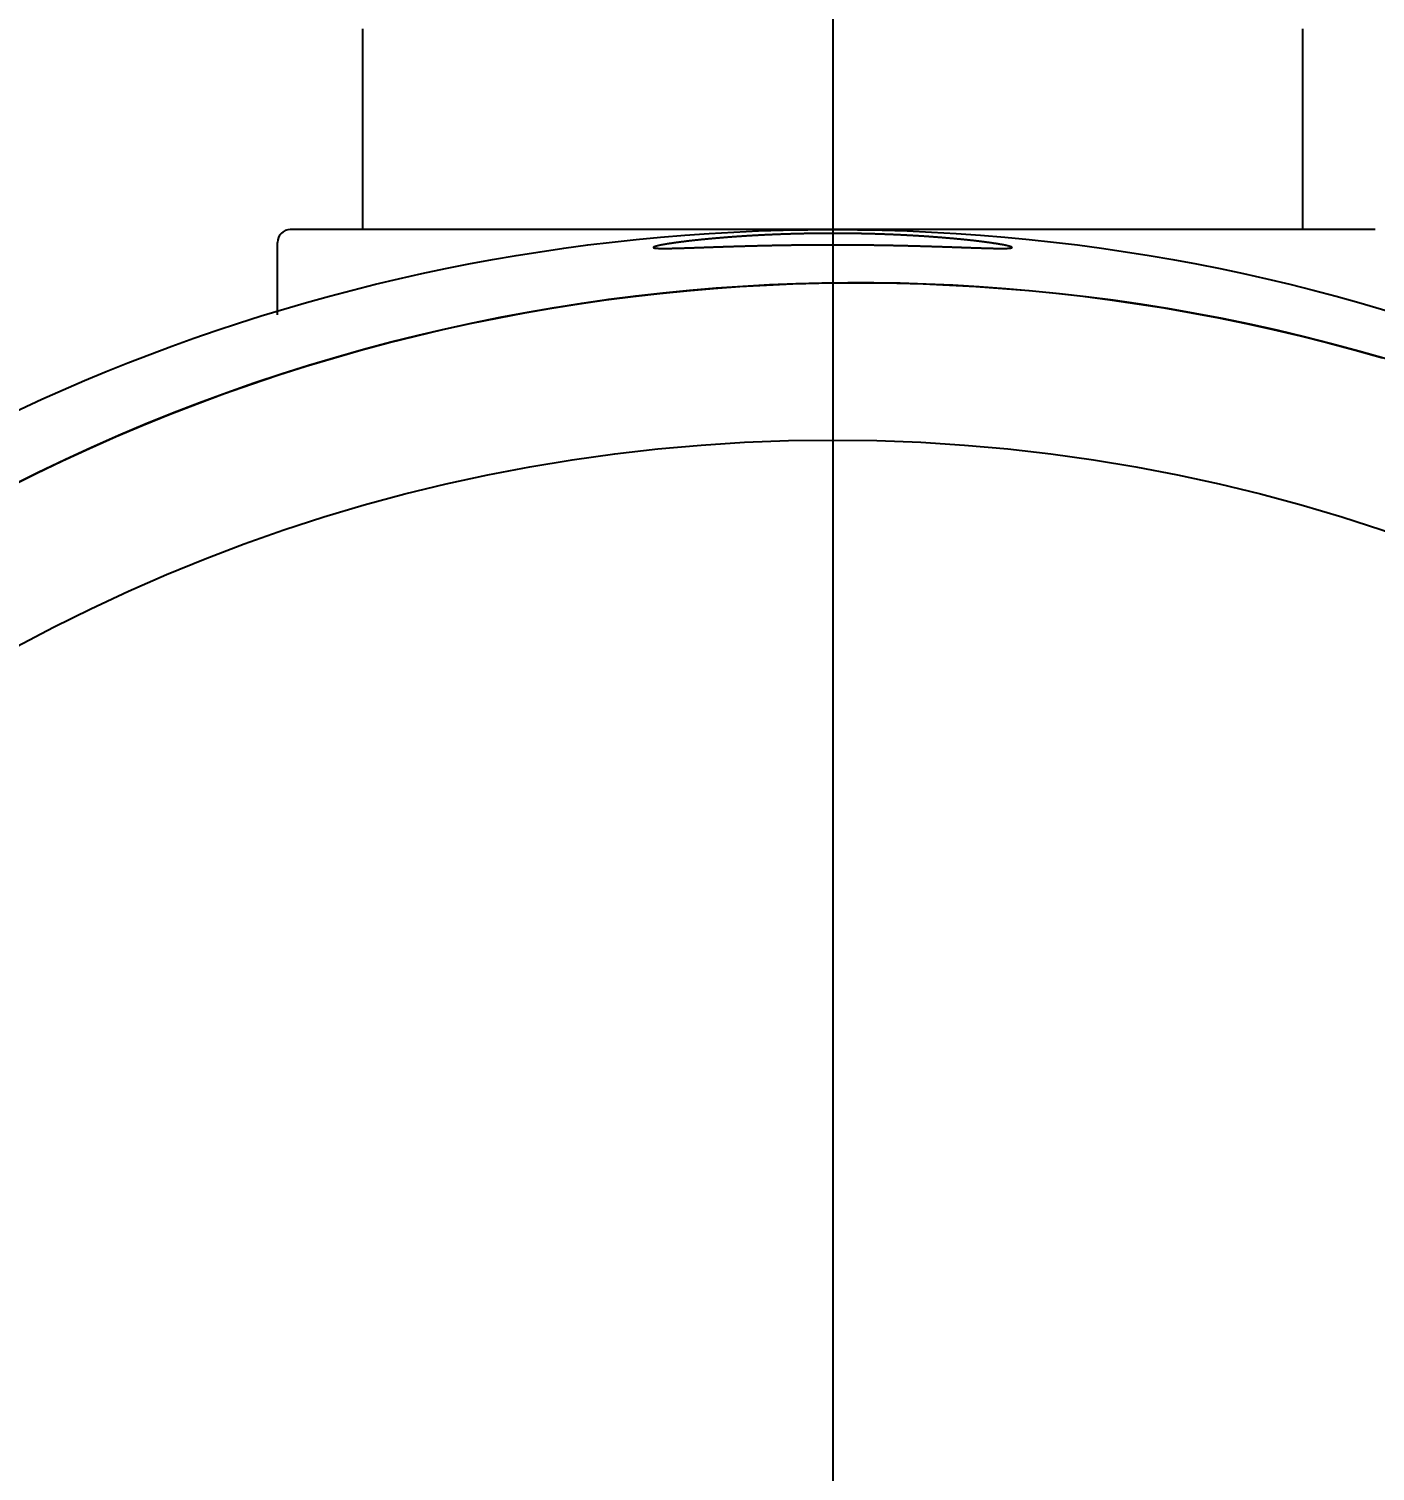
# Model space of a CAD drawing. Header units: millimetres. Extents: x 0 to 3800, y -67 to 2530.
# Drawn here: x 2315.2 to 2347.56, y 1601.36 to 1636.03 of the extents above; entities that cross this region are included whole.
import ezdxf
from ezdxf.lldxf.tags import DXFTag

# ---------------------------------------------------------------- set-up
doc = ezdxf.new("R2010")
doc.units = ezdxf.units.MM
for name, color, linetype in [('내부선 및 부속', 4, 'Continuous'), ('중심선', 1, 'DASHED'), ('치수선', 7, 'Continuous')]:
    doc.layers.add(name, color=color, linetype=linetype)
doc.styles.add('____', font='')
doc.styles.get('____').set_extended_font_data('굴림')
tags = doc.linetypes.add('DASHDOT', pattern=[70, 31, -13, 13, -13]).pattern_tags.tags
tags[10:11] = [DXFTag(74, 4), DXFTag(75, 0), DXFTag(340, '0'), DXFTag(46, 0.0), DXFTag(50, 0.0), DXFTag(44, 0.0), DXFTag(45, 0.0)]
tags[8:9] = [DXFTag(74, 4), DXFTag(75, 0), DXFTag(340, '0'), DXFTag(46, 0.0), DXFTag(50, 0.0), DXFTag(44, 0.0), DXFTag(45, 0.0)]
tags[6:7] = [DXFTag(74, 4), DXFTag(75, 0), DXFTag(340, '0'), DXFTag(46, 0.0), DXFTag(50, 0.0), DXFTag(44, 0.0), DXFTag(45, 0.0)]
tags[4:5] = [DXFTag(74, 4), DXFTag(75, 0), DXFTag(340, '0'), DXFTag(46, 0.0), DXFTag(50, 0.0), DXFTag(44, 0.0), DXFTag(45, 0.0)]
tags = doc.linetypes.add('DASHED', pattern=[25.72, 12.86, -12.86]).pattern_tags.tags
tags[6:7] = [DXFTag(74, 4), DXFTag(75, 0), DXFTag(340, '0'), DXFTag(46, 0.0), DXFTag(50, 0.0), DXFTag(44, 0.0), DXFTag(45, 0.0)]
tags[4:5] = [DXFTag(74, 4), DXFTag(75, 0), DXFTag(340, '0'), DXFTag(46, 0.0), DXFTag(50, 0.0), DXFTag(44, 0.0), DXFTag(45, 0.0)]
doc.dimstyles.new('MSADIM', dxfattribs={"dimtxt": 33, "dimasz": 17, "dimexe": 10, "dimexo": 7.5, "dimgap": 10, "dimtad": 0, "dimtih": 1, "dimtoh": 1, "dimdec": 0, "dimzin": 1, "dimdsep": 46, "dimtxsty": '____', "dimcen": 11.25, "dimadec": 0, "dimazin": 0, "dimtfac": 1, "dimtdec": 0, "dimtix": 1, "dimtmove": 0, "dimatfit": 3, "dimfxl": 1, "dimtolj": 1, "dimtzin": 1, "dimarcsym": 0})

# ---------------------------------------------------------------- blocks, each defined once
blk = doc.blocks.new('*D28')
at = {"layer": '치수선', "color": 0, "linetype": 'Continuous', "lineweight": -2, "transparency": 16777216}
for p, q in [((2279.524, 1624.006), (2279.524, 1847.442)), ((2924.524, 1592.512), (2924.524, 1847.442)), ((2296.524, 1837.442), (2564.727, 1837.442)), ((2907.524, 1837.442), (2639.32, 1837.442))]:
    blk.add_line(p, q, dxfattribs=at)
at = {"layer": '치수선', "color": 0, "linetype": 'Continuous', "transparency": 16777216}
for points in [[(2296.524, 1840.275), (2296.524, 1834.609), (2279.524, 1837.442)], [(2907.524, 1840.275), (2907.524, 1834.609), (2924.524, 1837.442)]]:
    blk.add_solid(points, dxfattribs=at)
at = {"layer": '치수선', "color": 0, "linetype": 'Continuous', "transparency": 16777216, "insert": (2602.024, 1837.442), "char_height": 25, "attachment_point": 5, "style": '____'}
blk.add_mtext('\\A1;645', dxfattribs=at)

msp = doc.modelspace()

# ---------------------------------------------------------------- linework, layer by layer
at = {"layer": '내부선 및 부속', "linetype": 'Continuous'}
for p, q in [((2323.232, 1631.206), (2323.232, 1636.031)), ((2345.816, 1636.031), (2345.816, 1631.206)), ((2347.561, 1631.206), (2321.487, 1631.206)), ((2321.179, 1629.161), (2321.179, 1630.898))]:
    msp.add_line(p, q, dxfattribs=at)
at = {"layer": '내부선 및 부속', "linetype": 'Continuous', "flags": 128}
for points in [[(2334.524, 1631.115), (2334.516, 1631.115), (2334.507, 1631.115), (2334.499, 1631.115), (2334.49, 1631.115), (2334.482, 1631.115), (2334.473, 1631.115), (2334.465, 1631.115), (2334.456, 1631.115), (2334.448, 1631.115), (2334.439, 1631.115), (2334.431, 1631.115), (2334.422, 1631.115), (2334.414, 1631.115), (2334.405, 1631.115), (2334.397, 1631.115), (2334.388, 1631.115), (2334.38, 1631.115), (2334.371, 1631.115), (2334.363, 1631.115), (2334.354, 1631.115), (2334.346, 1631.115), (2334.337, 1631.115), (2334.329, 1631.115), (2334.32, 1631.115), (2334.312, 1631.115), (2334.303, 1631.115), (2334.295, 1631.115), (2334.286, 1631.115), (2334.278, 1631.115), (2334.269, 1631.115), (2334.261, 1631.114), (2334.253, 1631.114), (2334.244, 1631.114), (2334.236, 1631.114), (2334.227, 1631.114), (2334.219, 1631.114), (2334.21, 1631.114), (2334.202, 1631.114), (2334.193, 1631.114), (2334.185, 1631.114), (2334.176, 1631.114), (2334.168, 1631.114), (2334.159, 1631.114), (2334.151, 1631.113), (2334.142, 1631.113), (2334.134, 1631.113), (2334.125, 1631.113), (2334.117, 1631.113), (2334.108, 1631.113), (2334.1, 1631.113), (2334.091, 1631.113), (2334.083, 1631.113), (2334.074, 1631.113), (2334.066, 1631.112), (2334.057, 1631.112), (2334.049, 1631.112), (2334.04, 1631.112), (2334.032, 1631.112), (2334.023, 1631.112), (2334.015, 1631.112), (2334.006, 1631.112), (2333.998, 1631.111), (2333.989, 1631.111), (2333.981, 1631.111), (2333.972, 1631.111), (2333.964, 1631.111), (2333.956, 1631.111), (2333.947, 1631.111), (2333.939, 1631.11), (2333.93, 1631.11), (2333.922, 1631.11), (2333.913, 1631.11), (2333.905, 1631.11), (2333.896, 1631.11), (2333.888, 1631.11), (2333.879, 1631.109), (2333.871, 1631.109), (2333.862, 1631.109), (2333.854, 1631.109), (2333.845, 1631.109), (2333.837, 1631.109), (2333.828, 1631.108), (2333.82, 1631.108), (2333.811, 1631.108), (2333.803, 1631.108), (2333.794, 1631.108), (2333.786, 1631.108), (2333.777, 1631.107), (2333.769, 1631.107), (2333.76, 1631.107), (2333.752, 1631.107), (2333.743, 1631.107), (2333.735, 1631.106), (2333.726, 1631.106), (2333.718, 1631.106), (2333.709, 1631.106), (2333.701, 1631.106), (2333.692, 1631.105), (2333.684, 1631.105), (2333.676, 1631.105), (2333.676, 1631.105), (2333.667, 1631.105), (2333.659, 1631.105), (2333.65, 1631.104), (2333.642, 1631.104), (2333.633, 1631.104), (2333.625, 1631.104), (2333.616, 1631.103), (2333.608, 1631.103), (2333.599, 1631.103), (2333.591, 1631.103), (2333.582, 1631.103), (2333.574, 1631.102), (2333.565, 1631.102), (2333.557, 1631.102), (2333.548, 1631.102), (2333.54, 1631.101), (2333.531, 1631.101), (2333.523, 1631.101), (2333.514, 1631.101), (2333.506, 1631.1), (2333.497, 1631.1), (2333.489, 1631.1), (2333.48, 1631.1), (2333.472, 1631.099), (2333.463, 1631.099), (2333.455, 1631.099), (2333.446, 1631.099), (2333.438, 1631.098), (2333.43, 1631.098), (2333.421, 1631.098), (2333.413, 1631.097), (2333.404, 1631.097), (2333.396, 1631.097), (2333.387, 1631.097), (2333.379, 1631.096), (2333.37, 1631.096), (2333.362, 1631.096), (2333.353, 1631.095), (2333.345, 1631.095), (2333.336, 1631.095), (2333.328, 1631.095), (2333.319, 1631.094), (2333.311, 1631.094), (2333.302, 1631.094), (2333.294, 1631.093), (2333.285, 1631.093), (2333.277, 1631.093), (2333.268, 1631.092), (2333.26, 1631.092), (2333.251, 1631.092), (2333.243, 1631.091), (2333.234, 1631.091), (2333.226, 1631.091), (2333.218, 1631.091), (2333.209, 1631.09), (2333.201, 1631.09), (2333.192, 1631.09), (2333.184, 1631.089), (2333.175, 1631.089), (2333.167, 1631.089), (2333.158, 1631.088), (2333.15, 1631.088), (2333.141, 1631.088), (2333.133, 1631.087), (2333.124, 1631.087), (2333.116, 1631.086), (2333.107, 1631.086), (2333.099, 1631.086), (2333.09, 1631.085), (2333.082, 1631.085), (2333.073, 1631.085), (2333.065, 1631.084), (2333.056, 1631.084), (2333.048, 1631.084), (2333.039, 1631.083), (2333.031, 1631.083), (2333.022, 1631.082), (2333.014, 1631.082), (2333.006, 1631.082), (2332.997, 1631.081), (2332.989, 1631.081), (2332.98, 1631.081), (2332.972, 1631.08), (2332.963, 1631.08), (2332.955, 1631.079), (2332.946, 1631.079), (2332.938, 1631.079), (2332.929, 1631.078), (2332.921, 1631.078), (2332.912, 1631.077), (2332.904, 1631.077), (2332.895, 1631.077), (2332.887, 1631.076), (2332.878, 1631.076), (2332.87, 1631.075), (2332.861, 1631.075), (2332.853, 1631.074), (2332.844, 1631.074), (2332.836, 1631.074), (2332.828, 1631.073), (2332.828, 1631.073), (2332.819, 1631.073), (2332.811, 1631.072), (2332.802, 1631.072), (2332.794, 1631.071), (2332.785, 1631.071), (2332.777, 1631.071), (2332.768, 1631.07), (2332.76, 1631.07), (2332.751, 1631.069), (2332.743, 1631.069), (2332.734, 1631.068), (2332.726, 1631.068), (2332.717, 1631.067), (2332.709, 1631.067), (2332.7, 1631.067), (2332.692, 1631.066), (2332.683, 1631.066), (2332.675, 1631.065), (2332.667, 1631.065), (2332.658, 1631.064), (2332.65, 1631.064), (2332.641, 1631.063), (2332.633, 1631.063), (2332.624, 1631.062), (2332.616, 1631.062), (2332.607, 1631.061), (2332.599, 1631.061), (2332.59, 1631.06), (2332.582, 1631.06), (2332.573, 1631.059), (2332.565, 1631.059), (2332.556, 1631.058), (2332.548, 1631.058), (2332.539, 1631.057), (2332.531, 1631.057), (2332.522, 1631.056), (2332.514, 1631.056), (2332.506, 1631.055), (2332.497, 1631.055), (2332.489, 1631.054), (2332.48, 1631.054), (2332.472, 1631.053), (2332.463, 1631.053), (2332.455, 1631.052), (2332.446, 1631.052), (2332.438, 1631.051), (2332.429, 1631.051), (2332.421, 1631.05), (2332.412, 1631.05), (2332.404, 1631.049), (2332.395, 1631.048), (2332.387, 1631.048), (2332.378, 1631.047), (2332.37, 1631.047), (2332.362, 1631.046), (2332.353, 1631.046), (2332.345, 1631.045), (2332.336, 1631.045), (2332.328, 1631.044), (2332.319, 1631.043), (2332.311, 1631.043), (2332.302, 1631.042), (2332.294, 1631.042), (2332.285, 1631.041), (2332.277, 1631.041), (2332.268, 1631.04), (2332.26, 1631.039), (2332.251, 1631.039), (2332.243, 1631.038), (2332.235, 1631.038), (2332.226, 1631.037), (2332.218, 1631.037), (2332.209, 1631.036), (2332.201, 1631.035), (2332.192, 1631.035), (2332.184, 1631.034), (2332.175, 1631.034), (2332.167, 1631.033), (2332.158, 1631.032), (2332.15, 1631.032), (2332.141, 1631.031), (2332.133, 1631.03), (2332.125, 1631.03), (2332.116, 1631.029), (2332.108, 1631.029), (2332.099, 1631.028), (2332.091, 1631.027), (2332.082, 1631.027), (2332.074, 1631.026), (2332.065, 1631.025), (2332.057, 1631.025), (2332.048, 1631.024), (2332.04, 1631.024), (2332.031, 1631.023), (2332.023, 1631.022), (2332.015, 1631.022), (2332.006, 1631.021), (2331.998, 1631.02), (2331.989, 1631.02), (2331.981, 1631.019), (2331.981, 1631.019), (2331.972, 1631.018), (2331.964, 1631.018), (2331.955, 1631.017), (2331.947, 1631.016), (2331.938, 1631.016), (2331.93, 1631.015), (2331.921, 1631.014), (2331.913, 1631.014), (2331.905, 1631.013), (2331.896, 1631.012), (2331.888, 1631.012), (2331.879, 1631.011), (2331.871, 1631.01), (2331.862, 1631.009), (2331.854, 1631.009), (2331.845, 1631.008), (2331.837, 1631.007), (2331.828, 1631.007), (2331.82, 1631.006), (2331.811, 1631.005), (2331.803, 1631.004), (2331.795, 1631.004), (2331.786, 1631.003), (2331.778, 1631.002), (2331.769, 1631.002), (2331.761, 1631.001), (2331.752, 1631), (2331.744, 1630.999), (2331.735, 1630.999), (2331.727, 1630.998), (2331.718, 1630.997), (2331.71, 1630.996), (2331.702, 1630.996), (2331.693, 1630.995), (2331.685, 1630.994), (2331.676, 1630.993), (2331.668, 1630.993), (2331.659, 1630.992), (2331.651, 1630.991), (2331.642, 1630.99), (2331.634, 1630.99), (2331.626, 1630.989), (2331.617, 1630.988), (2331.609, 1630.987), (2331.6, 1630.986), (2331.592, 1630.986), (2331.583, 1630.985), (2331.575, 1630.984), (2331.566, 1630.983), (2331.558, 1630.982), (2331.549, 1630.982), (2331.541, 1630.981), (2331.533, 1630.98), (2331.524, 1630.979), (2331.516, 1630.978), (2331.507, 1630.978), (2331.499, 1630.977), (2331.49, 1630.976), (2331.482, 1630.975), (2331.473, 1630.974), (2331.465, 1630.973), (2331.457, 1630.973), (2331.448, 1630.972), (2331.44, 1630.971), (2331.431, 1630.97), (2331.423, 1630.969), (2331.414, 1630.968), (2331.406, 1630.968), (2331.397, 1630.967), (2331.389, 1630.966), (2331.381, 1630.965), (2331.372, 1630.964), (2331.364, 1630.963), (2331.355, 1630.962), (2331.347, 1630.962), (2331.338, 1630.961), (2331.33, 1630.96), (2331.321, 1630.959), (2331.313, 1630.958), (2331.305, 1630.957), (2331.296, 1630.956), (2331.288, 1630.955), (2331.279, 1630.954), (2331.271, 1630.954), (2331.262, 1630.953), (2331.254, 1630.952), (2331.246, 1630.951), (2331.237, 1630.95), (2331.229, 1630.949), (2331.22, 1630.948), (2331.212, 1630.947), (2331.203, 1630.946), (2331.195, 1630.945), (2331.186, 1630.944), (2331.178, 1630.943), (2331.17, 1630.942), (2331.161, 1630.941), (2331.153, 1630.941), (2331.144, 1630.94), (2331.136, 1630.939), (2331.136, 1630.939), (2331.127, 1630.938), (2331.119, 1630.937), (2331.111, 1630.936), (2331.102, 1630.935), (2331.094, 1630.934), (2331.085, 1630.933), (2331.077, 1630.932), (2331.068, 1630.931), (2331.06, 1630.93), (2331.052, 1630.929), (2331.043, 1630.928), (2331.035, 1630.927), (2331.026, 1630.926), (2331.018, 1630.925), (2331.009, 1630.924), (2331.001, 1630.923), (2330.993, 1630.922), (2330.984, 1630.921), (2330.976, 1630.92), (2330.967, 1630.919), (2330.959, 1630.918), (2330.951, 1630.916), (2330.942, 1630.915), (2330.934, 1630.914), (2330.925, 1630.913), (2330.917, 1630.912), (2330.908, 1630.911), (2330.9, 1630.91), (2330.892, 1630.909), (2330.883, 1630.908), (2330.875, 1630.907), (2330.866, 1630.906), (2330.858, 1630.905), (2330.85, 1630.904), (2330.841, 1630.902), (2330.833, 1630.901), (2330.824, 1630.9), (2330.816, 1630.899), (2330.807, 1630.898), (2330.799, 1630.897), (2330.791, 1630.896), (2330.782, 1630.894), (2330.774, 1630.893), (2330.765, 1630.892), (2330.757, 1630.891), (2330.749, 1630.89), (2330.74, 1630.889), (2330.732, 1630.887), (2330.723, 1630.886), (2330.715, 1630.885), (2330.707, 1630.884), (2330.698, 1630.883), (2330.69, 1630.881), (2330.681, 1630.88), (2330.673, 1630.879), (2330.665, 1630.878), (2330.656, 1630.877), (2330.648, 1630.875), (2330.639, 1630.874), (2330.631, 1630.873), (2330.623, 1630.871), (2330.614, 1630.87), (2330.606, 1630.869), (2330.598, 1630.868), (2330.589, 1630.866), (2330.581, 1630.865), (2330.572, 1630.864), (2330.564, 1630.862), (2330.556, 1630.861), (2330.547, 1630.86), (2330.539, 1630.858), (2330.53, 1630.857), (2330.522, 1630.855), (2330.514, 1630.854), (2330.505, 1630.853), (2330.497, 1630.851), (2330.489, 1630.85), (2330.48, 1630.848), (2330.472, 1630.847), (2330.463, 1630.845), (2330.455, 1630.844), (2330.447, 1630.842), (2330.438, 1630.841), (2330.43, 1630.839), (2330.422, 1630.838), (2330.413, 1630.836), (2330.405, 1630.835), (2330.397, 1630.833), (2330.388, 1630.831), (2330.38, 1630.83), (2330.372, 1630.828), (2330.364, 1630.826), (2330.355, 1630.825), (2330.347, 1630.823), (2330.339, 1630.821), (2330.331, 1630.819), (2330.322, 1630.817), (2330.314, 1630.815), (2330.306, 1630.813), (2330.297, 1630.811), (2330.297, 1630.811), (2330.289, 1630.809), (2330.281, 1630.807), (2330.272, 1630.805), (2330.264, 1630.802), (2330.256, 1630.8), (2330.248, 1630.797), (2330.24, 1630.794), (2330.232, 1630.791), (2330.225, 1630.788), (2330.217, 1630.783), (2330.213, 1630.776), (2330.213, 1630.776)], [(2338.836, 1630.776), (2338.831, 1630.783), (2338.823, 1630.788), (2338.816, 1630.791), (2338.808, 1630.794), (2338.8, 1630.797), (2338.792, 1630.8), (2338.784, 1630.802), (2338.776, 1630.805), (2338.767, 1630.807), (2338.759, 1630.809), (2338.751, 1630.811), (2338.742, 1630.813), (2338.734, 1630.815), (2338.726, 1630.817), (2338.718, 1630.819), (2338.709, 1630.821), (2338.701, 1630.823), (2338.693, 1630.825), (2338.684, 1630.826), (2338.676, 1630.828), (2338.668, 1630.83), (2338.66, 1630.831), (2338.651, 1630.833), (2338.643, 1630.835), (2338.635, 1630.836), (2338.626, 1630.838), (2338.618, 1630.839), (2338.61, 1630.841), (2338.601, 1630.842), (2338.593, 1630.844), (2338.585, 1630.845), (2338.576, 1630.847), (2338.568, 1630.848), (2338.56, 1630.85), (2338.551, 1630.851), (2338.543, 1630.853), (2338.534, 1630.854), (2338.526, 1630.855), (2338.518, 1630.857), (2338.509, 1630.858), (2338.501, 1630.86), (2338.493, 1630.861), (2338.484, 1630.862), (2338.476, 1630.864), (2338.467, 1630.865), (2338.459, 1630.866), (2338.451, 1630.868), (2338.442, 1630.869), (2338.434, 1630.87), (2338.425, 1630.871), (2338.417, 1630.873), (2338.409, 1630.874), (2338.4, 1630.875), (2338.392, 1630.877), (2338.383, 1630.878), (2338.375, 1630.879), (2338.367, 1630.88), (2338.358, 1630.881), (2338.35, 1630.883), (2338.342, 1630.884), (2338.333, 1630.885), (2338.325, 1630.886), (2338.316, 1630.887), (2338.308, 1630.889), (2338.3, 1630.89), (2338.291, 1630.891), (2338.283, 1630.892), (2338.274, 1630.893), (2338.266, 1630.894), (2338.257, 1630.896), (2338.249, 1630.897), (2338.241, 1630.898), (2338.232, 1630.899), (2338.224, 1630.9), (2338.215, 1630.901), (2338.207, 1630.902), (2338.199, 1630.904), (2338.19, 1630.905), (2338.182, 1630.906), (2338.173, 1630.907), (2338.165, 1630.908), (2338.157, 1630.909), (2338.148, 1630.91), (2338.14, 1630.911), (2338.131, 1630.912), (2338.123, 1630.913), (2338.114, 1630.914), (2338.106, 1630.915), (2338.098, 1630.916), (2338.089, 1630.918), (2338.081, 1630.919), (2338.072, 1630.92), (2338.064, 1630.921), (2338.055, 1630.922), (2338.047, 1630.923), (2338.039, 1630.924), (2338.03, 1630.925), (2338.022, 1630.926), (2338.013, 1630.927), (2338.005, 1630.928), (2338.005, 1630.928), (2337.996, 1630.929), (2337.988, 1630.93), (2337.98, 1630.931), (2337.971, 1630.932), (2337.963, 1630.933), (2337.954, 1630.934), (2337.946, 1630.935), (2337.938, 1630.936), (2337.929, 1630.937), (2337.921, 1630.938), (2337.912, 1630.939), (2337.904, 1630.94), (2337.895, 1630.941), (2337.887, 1630.941), (2337.878, 1630.942), (2337.87, 1630.943), (2337.862, 1630.944), (2337.853, 1630.945), (2337.845, 1630.946), (2337.836, 1630.947), (2337.828, 1630.948), (2337.819, 1630.949), (2337.811, 1630.95), (2337.803, 1630.951), (2337.794, 1630.952), (2337.786, 1630.953), (2337.777, 1630.954), (2337.769, 1630.954), (2337.76, 1630.955), (2337.752, 1630.956), (2337.744, 1630.957), (2337.735, 1630.958), (2337.727, 1630.959), (2337.718, 1630.96), (2337.71, 1630.961), (2337.701, 1630.962), (2337.693, 1630.962), (2337.684, 1630.963), (2337.676, 1630.964), (2337.668, 1630.965), (2337.659, 1630.966), (2337.651, 1630.967), (2337.642, 1630.968), (2337.634, 1630.968), (2337.625, 1630.969), (2337.617, 1630.97), (2337.608, 1630.971), (2337.6, 1630.972), (2337.592, 1630.973), (2337.583, 1630.973), (2337.575, 1630.974), (2337.566, 1630.975), (2337.558, 1630.976), (2337.549, 1630.977), (2337.541, 1630.978), (2337.532, 1630.978), (2337.524, 1630.979), (2337.516, 1630.98), (2337.507, 1630.981), (2337.499, 1630.982), (2337.49, 1630.982), (2337.482, 1630.983), (2337.473, 1630.984), (2337.465, 1630.985), (2337.456, 1630.986), (2337.448, 1630.986), (2337.439, 1630.987), (2337.431, 1630.988), (2337.423, 1630.989), (2337.414, 1630.99), (2337.406, 1630.99), (2337.397, 1630.991), (2337.389, 1630.992), (2337.38, 1630.993), (2337.372, 1630.993), (2337.363, 1630.994), (2337.355, 1630.995), (2337.347, 1630.996), (2337.338, 1630.996), (2337.33, 1630.997), (2337.321, 1630.998), (2337.313, 1630.999), (2337.304, 1630.999), (2337.296, 1631), (2337.287, 1631.001), (2337.279, 1631.002), (2337.27, 1631.002), (2337.262, 1631.003), (2337.254, 1631.004), (2337.245, 1631.004), (2337.237, 1631.005), (2337.228, 1631.006), (2337.22, 1631.007), (2337.211, 1631.007), (2337.203, 1631.008), (2337.194, 1631.009), (2337.186, 1631.009), (2337.177, 1631.01), (2337.169, 1631.011), (2337.161, 1631.012), (2337.161, 1631.012), (2337.152, 1631.012), (2337.144, 1631.013), (2337.135, 1631.014), (2337.127, 1631.014), (2337.118, 1631.015), (2337.11, 1631.016), (2337.101, 1631.016), (2337.093, 1631.017), (2337.084, 1631.018), (2337.076, 1631.018), (2337.067, 1631.019), (2337.059, 1631.02), (2337.051, 1631.02), (2337.042, 1631.021), (2337.034, 1631.022), (2337.025, 1631.022), (2337.017, 1631.023), (2337.008, 1631.024), (2337, 1631.024), (2336.991, 1631.025), (2336.983, 1631.025), (2336.974, 1631.026), (2336.966, 1631.027), (2336.957, 1631.027), (2336.949, 1631.028), (2336.941, 1631.029), (2336.932, 1631.029), (2336.924, 1631.03), (2336.915, 1631.03), (2336.907, 1631.031), (2336.898, 1631.032), (2336.89, 1631.032), (2336.881, 1631.033), (2336.873, 1631.034), (2336.864, 1631.034), (2336.856, 1631.035), (2336.847, 1631.035), (2336.839, 1631.036), (2336.83, 1631.037), (2336.822, 1631.037), (2336.814, 1631.038), (2336.805, 1631.038), (2336.797, 1631.039), (2336.788, 1631.039), (2336.78, 1631.04), (2336.771, 1631.041), (2336.763, 1631.041), (2336.754, 1631.042), (2336.746, 1631.042), (2336.737, 1631.043), (2336.729, 1631.044), (2336.72, 1631.044), (2336.712, 1631.045), (2336.703, 1631.045), (2336.695, 1631.046), (2336.687, 1631.046), (2336.678, 1631.047), (2336.67, 1631.047), (2336.661, 1631.048), (2336.653, 1631.048), (2336.644, 1631.049), (2336.636, 1631.05), (2336.627, 1631.05), (2336.619, 1631.051), (2336.61, 1631.051), (2336.602, 1631.052), (2336.593, 1631.052), (2336.585, 1631.053), (2336.576, 1631.053), (2336.568, 1631.054), (2336.56, 1631.054), (2336.551, 1631.055), (2336.543, 1631.055), (2336.534, 1631.056), (2336.526, 1631.056), (2336.517, 1631.057), (2336.509, 1631.057), (2336.5, 1631.058), (2336.492, 1631.058), (2336.483, 1631.059), (2336.475, 1631.059), (2336.466, 1631.06), (2336.458, 1631.06), (2336.449, 1631.061), (2336.441, 1631.061), (2336.432, 1631.062), (2336.424, 1631.062), (2336.416, 1631.063), (2336.407, 1631.063), (2336.399, 1631.064), (2336.39, 1631.064), (2336.382, 1631.065), (2336.373, 1631.065), (2336.365, 1631.066), (2336.356, 1631.066), (2336.348, 1631.067), (2336.339, 1631.067), (2336.331, 1631.067), (2336.322, 1631.068), (2336.314, 1631.068), (2336.314, 1631.068), (2336.305, 1631.069), (2336.297, 1631.069), (2336.288, 1631.07), (2336.28, 1631.07), (2336.271, 1631.071), (2336.263, 1631.071), (2336.255, 1631.072), (2336.246, 1631.072), (2336.238, 1631.072), (2336.229, 1631.073), (2336.221, 1631.073), (2336.212, 1631.074), (2336.204, 1631.074), (2336.195, 1631.074), (2336.187, 1631.075), (2336.178, 1631.075), (2336.17, 1631.076), (2336.161, 1631.076), (2336.153, 1631.077), (2336.144, 1631.077), (2336.136, 1631.077), (2336.127, 1631.078), (2336.119, 1631.078), (2336.11, 1631.079), (2336.102, 1631.079), (2336.093, 1631.079), (2336.085, 1631.08), (2336.077, 1631.08), (2336.068, 1631.081), (2336.06, 1631.081), (2336.051, 1631.081), (2336.043, 1631.082), (2336.034, 1631.082), (2336.026, 1631.082), (2336.017, 1631.083), (2336.009, 1631.083), (2336, 1631.084), (2335.992, 1631.084), (2335.983, 1631.084), (2335.975, 1631.085), (2335.966, 1631.085), (2335.958, 1631.085), (2335.949, 1631.086), (2335.941, 1631.086), (2335.932, 1631.086), (2335.924, 1631.087), (2335.915, 1631.087), (2335.907, 1631.088), (2335.898, 1631.088), (2335.89, 1631.088), (2335.882, 1631.089), (2335.873, 1631.089), (2335.865, 1631.089), (2335.856, 1631.09), (2335.848, 1631.09), (2335.839, 1631.09), (2335.831, 1631.091), (2335.822, 1631.091), (2335.814, 1631.091), (2335.805, 1631.092), (2335.797, 1631.092), (2335.788, 1631.092), (2335.78, 1631.092), (2335.771, 1631.093), (2335.763, 1631.093), (2335.754, 1631.093), (2335.746, 1631.094), (2335.737, 1631.094), (2335.729, 1631.094), (2335.72, 1631.095), (2335.712, 1631.095), (2335.703, 1631.095), (2335.695, 1631.095), (2335.686, 1631.096), (2335.678, 1631.096), (2335.669, 1631.096), (2335.661, 1631.097), (2335.653, 1631.097), (2335.644, 1631.097), (2335.636, 1631.097), (2335.627, 1631.098), (2335.619, 1631.098), (2335.61, 1631.098), (2335.602, 1631.099), (2335.593, 1631.099), (2335.585, 1631.099), (2335.576, 1631.099), (2335.568, 1631.1), (2335.559, 1631.1), (2335.551, 1631.1), (2335.542, 1631.1), (2335.534, 1631.101), (2335.525, 1631.101), (2335.517, 1631.101), (2335.508, 1631.101), (2335.5, 1631.102), (2335.491, 1631.102), (2335.483, 1631.102), (2335.474, 1631.102), (2335.466, 1631.103), (2335.466, 1631.103), (2335.457, 1631.103), (2335.449, 1631.103), (2335.44, 1631.103), (2335.432, 1631.103), (2335.424, 1631.104), (2335.415, 1631.104), (2335.407, 1631.104), (2335.398, 1631.104), (2335.39, 1631.105), (2335.381, 1631.105), (2335.373, 1631.105), (2335.364, 1631.105), (2335.356, 1631.105), (2335.347, 1631.106), (2335.339, 1631.106), (2335.33, 1631.106), (2335.322, 1631.106), (2335.313, 1631.106), (2335.305, 1631.107), (2335.296, 1631.107), (2335.288, 1631.107), (2335.279, 1631.107), (2335.271, 1631.107), (2335.262, 1631.108), (2335.254, 1631.108), (2335.245, 1631.108), (2335.237, 1631.108), (2335.228, 1631.108), (2335.22, 1631.108), (2335.211, 1631.109), (2335.203, 1631.109), (2335.194, 1631.109), (2335.186, 1631.109), (2335.177, 1631.109), (2335.169, 1631.109), (2335.16, 1631.11), (2335.152, 1631.11), (2335.144, 1631.11), (2335.135, 1631.11), (2335.127, 1631.11), (2335.118, 1631.11), (2335.11, 1631.11), (2335.101, 1631.111), (2335.093, 1631.111), (2335.084, 1631.111), (2335.076, 1631.111), (2335.067, 1631.111), (2335.059, 1631.111), (2335.05, 1631.111), (2335.042, 1631.112), (2335.033, 1631.112), (2335.025, 1631.112), (2335.016, 1631.112), (2335.008, 1631.112), (2334.999, 1631.112), (2334.991, 1631.112), (2334.982, 1631.112), (2334.974, 1631.113), (2334.965, 1631.113), (2334.957, 1631.113), (2334.948, 1631.113), (2334.94, 1631.113), (2334.931, 1631.113), (2334.923, 1631.113), (2334.914, 1631.113), (2334.906, 1631.113), (2334.897, 1631.113), (2334.889, 1631.114), (2334.88, 1631.114), (2334.872, 1631.114), (2334.864, 1631.114), (2334.855, 1631.114), (2334.847, 1631.114), (2334.838, 1631.114), (2334.83, 1631.114), (2334.821, 1631.114), (2334.813, 1631.114), (2334.804, 1631.114), (2334.796, 1631.114), (2334.787, 1631.114), (2334.779, 1631.115), (2334.77, 1631.115), (2334.762, 1631.115), (2334.753, 1631.115), (2334.745, 1631.115), (2334.736, 1631.115), (2334.728, 1631.115), (2334.719, 1631.115), (2334.711, 1631.115), (2334.702, 1631.115), (2334.694, 1631.115), (2334.685, 1631.115), (2334.677, 1631.115), (2334.668, 1631.115), (2334.66, 1631.115), (2334.651, 1631.115), (2334.643, 1631.115), (2334.634, 1631.115), (2334.626, 1631.115), (2334.617, 1631.115), (2334.617, 1631.115), (2334.609, 1631.115), (2334.6, 1631.115), (2334.592, 1631.115), (2334.583, 1631.115), (2334.575, 1631.115), (2334.566, 1631.115), (2334.558, 1631.115), (2334.55, 1631.115), (2334.541, 1631.115), (2334.533, 1631.115), (2334.524, 1631.115), (2334.524, 1631.115)], [(2330.213, 1630.776), (2330.218, 1630.77), (2330.226, 1630.767), (2330.234, 1630.765), (2330.242, 1630.763), (2330.251, 1630.762), (2330.259, 1630.761), (2330.267, 1630.76), (2330.276, 1630.759), (2330.284, 1630.758), (2330.293, 1630.758), (2330.301, 1630.757), (2330.31, 1630.756), (2330.318, 1630.756), (2330.327, 1630.756), (2330.335, 1630.755), (2330.344, 1630.755), (2330.352, 1630.755), (2330.361, 1630.754), (2330.369, 1630.754), (2330.377, 1630.754), (2330.386, 1630.754), (2330.394, 1630.754), (2330.403, 1630.754), (2330.411, 1630.754), (2330.419, 1630.754), (2330.428, 1630.753), (2330.436, 1630.753), (2330.445, 1630.753), (2330.453, 1630.753), (2330.462, 1630.753), (2330.47, 1630.753), (2330.479, 1630.753), (2330.487, 1630.753), (2330.495, 1630.753), (2330.504, 1630.753), (2330.512, 1630.753), (2330.521, 1630.754), (2330.529, 1630.754), (2330.538, 1630.754), (2330.546, 1630.754), (2330.555, 1630.754), (2330.563, 1630.754), (2330.572, 1630.754), (2330.58, 1630.754), (2330.588, 1630.754), (2330.597, 1630.754), (2330.605, 1630.755), (2330.614, 1630.755), (2330.622, 1630.755), (2330.631, 1630.755), (2330.639, 1630.755), (2330.648, 1630.755), (2330.656, 1630.755), (2330.664, 1630.756), (2330.673, 1630.756), (2330.681, 1630.756), (2330.69, 1630.756), (2330.698, 1630.756), (2330.707, 1630.757), (2330.715, 1630.757), (2330.724, 1630.757), (2330.732, 1630.757), (2330.74, 1630.757), (2330.749, 1630.758), (2330.757, 1630.758), (2330.766, 1630.758), (2330.774, 1630.758), (2330.783, 1630.758), (2330.791, 1630.759), (2330.8, 1630.759), (2330.808, 1630.759), (2330.816, 1630.759), (2330.825, 1630.76), (2330.833, 1630.76), (2330.842, 1630.76), (2330.85, 1630.76), (2330.859, 1630.761), (2330.867, 1630.761), (2330.876, 1630.761), (2330.884, 1630.761), (2330.892, 1630.762), (2330.901, 1630.762), (2330.909, 1630.762), (2330.918, 1630.762), (2330.926, 1630.763), (2330.935, 1630.763), (2330.943, 1630.763), (2330.952, 1630.763), (2330.96, 1630.764), (2330.968, 1630.764), (2330.977, 1630.764), (2330.985, 1630.764), (2330.994, 1630.765), (2331.002, 1630.765), (2331.011, 1630.765), (2331.019, 1630.766), (2331.028, 1630.766), (2331.036, 1630.766), (2331.044, 1630.766), (2331.053, 1630.767), (2331.053, 1630.767), (2331.061, 1630.767), (2331.07, 1630.767), (2331.078, 1630.767), (2331.087, 1630.768), (2331.095, 1630.768), (2331.104, 1630.768), (2331.112, 1630.769), (2331.12, 1630.769), (2331.129, 1630.769), (2331.137, 1630.769), (2331.146, 1630.77), (2331.154, 1630.77), (2331.163, 1630.77), (2331.171, 1630.771), (2331.18, 1630.771), (2331.188, 1630.771), (2331.196, 1630.771), (2331.205, 1630.772), (2331.213, 1630.772), (2331.222, 1630.772), (2331.23, 1630.773), (2331.239, 1630.773), (2331.247, 1630.773), (2331.256, 1630.773), (2331.264, 1630.774), (2331.272, 1630.774), (2331.281, 1630.774), (2331.289, 1630.775), (2331.298, 1630.775), (2331.306, 1630.775), (2331.315, 1630.776), (2331.323, 1630.776), (2331.332, 1630.776), (2331.34, 1630.776), (2331.348, 1630.777), (2331.357, 1630.777), (2331.365, 1630.777), (2331.374, 1630.778), (2331.382, 1630.778), (2331.391, 1630.778), (2331.399, 1630.778), (2331.408, 1630.779), (2331.416, 1630.779), (2331.424, 1630.779), (2331.433, 1630.78), (2331.441, 1630.78), (2331.45, 1630.78), (2331.458, 1630.781), (2331.467, 1630.781), (2331.475, 1630.781), (2331.484, 1630.781), (2331.492, 1630.782), (2331.5, 1630.782), (2331.509, 1630.782), (2331.517, 1630.783), (2331.526, 1630.783), (2331.534, 1630.783), (2331.543, 1630.783), (2331.551, 1630.784), (2331.56, 1630.784), (2331.568, 1630.784), (2331.576, 1630.785), (2331.585, 1630.785), (2331.593, 1630.785), (2331.602, 1630.786), (2331.61, 1630.786), (2331.619, 1630.786), (2331.627, 1630.786), (2331.636, 1630.787), (2331.644, 1630.787), (2331.652, 1630.787), (2331.661, 1630.788), (2331.669, 1630.788), (2331.678, 1630.788), (2331.686, 1630.788), (2331.695, 1630.789), (2331.703, 1630.789), (2331.711, 1630.789), (2331.72, 1630.79), (2331.728, 1630.79), (2331.737, 1630.79), (2331.745, 1630.79), (2331.754, 1630.791), (2331.762, 1630.791), (2331.771, 1630.791), (2331.779, 1630.792), (2331.787, 1630.792), (2331.796, 1630.792), (2331.804, 1630.792), (2331.813, 1630.793), (2331.821, 1630.793), (2331.83, 1630.793), (2331.838, 1630.794), (2331.847, 1630.794), (2331.855, 1630.794), (2331.863, 1630.794), (2331.872, 1630.795), (2331.88, 1630.795), (2331.889, 1630.795), (2331.897, 1630.796), (2331.897, 1630.796), (2331.906, 1630.796), (2331.914, 1630.796), (2331.923, 1630.796), (2331.931, 1630.797), (2331.939, 1630.797), (2331.948, 1630.797), (2331.956, 1630.797), (2331.965, 1630.798), (2331.973, 1630.798), (2331.982, 1630.798), (2331.99, 1630.799), (2331.999, 1630.799), (2332.007, 1630.799), (2332.015, 1630.799), (2332.024, 1630.8), (2332.032, 1630.8), (2332.041, 1630.8), (2332.049, 1630.8), (2332.058, 1630.801), (2332.066, 1630.801), (2332.075, 1630.801), (2332.083, 1630.802), (2332.091, 1630.802), (2332.1, 1630.802), (2332.108, 1630.802), (2332.117, 1630.803), (2332.125, 1630.803), (2332.134, 1630.803), (2332.142, 1630.803), (2332.151, 1630.804), (2332.159, 1630.804), (2332.167, 1630.804), (2332.176, 1630.804), (2332.184, 1630.805), (2332.193, 1630.805), (2332.201, 1630.805), (2332.21, 1630.805), (2332.218, 1630.806), (2332.227, 1630.806), (2332.235, 1630.806), (2332.243, 1630.806), (2332.252, 1630.807), (2332.26, 1630.807), (2332.269, 1630.807), (2332.277, 1630.807), (2332.286, 1630.808), (2332.294, 1630.808), (2332.303, 1630.808), (2332.311, 1630.808), (2332.319, 1630.809), (2332.328, 1630.809), (2332.336, 1630.809), (2332.345, 1630.809), (2332.353, 1630.81), (2332.362, 1630.81), (2332.37, 1630.81), (2332.379, 1630.81), (2332.387, 1630.811), (2332.395, 1630.811), (2332.404, 1630.811), (2332.412, 1630.811), (2332.421, 1630.812), (2332.429, 1630.812), (2332.438, 1630.812), (2332.446, 1630.812), (2332.455, 1630.813), (2332.463, 1630.813), (2332.471, 1630.813), (2332.48, 1630.813), (2332.488, 1630.814), (2332.497, 1630.814), (2332.505, 1630.814), (2332.514, 1630.814), (2332.522, 1630.814), (2332.531, 1630.815), (2332.539, 1630.815), (2332.547, 1630.815), (2332.556, 1630.815), (2332.564, 1630.816), (2332.573, 1630.816), (2332.581, 1630.816), (2332.59, 1630.816), (2332.598, 1630.816), (2332.607, 1630.817), (2332.615, 1630.817), (2332.623, 1630.817), (2332.632, 1630.817), (2332.64, 1630.818), (2332.649, 1630.818), (2332.657, 1630.818), (2332.666, 1630.818), (2332.674, 1630.818), (2332.683, 1630.819), (2332.691, 1630.819), (2332.699, 1630.819), (2332.708, 1630.819), (2332.716, 1630.82), (2332.725, 1630.82), (2332.733, 1630.82), (2332.742, 1630.82), (2332.742, 1630.82), (2332.75, 1630.82), (2332.759, 1630.821), (2332.767, 1630.821), (2332.775, 1630.821), (2332.784, 1630.821), (2332.792, 1630.821), (2332.801, 1630.822), (2332.809, 1630.822), (2332.818, 1630.822), (2332.826, 1630.822), (2332.835, 1630.822), (2332.843, 1630.823), (2332.851, 1630.823), (2332.86, 1630.823), (2332.868, 1630.823), (2332.877, 1630.823), (2332.885, 1630.824), (2332.894, 1630.824), (2332.902, 1630.824), (2332.911, 1630.824), (2332.919, 1630.824), (2332.928, 1630.824), (2332.936, 1630.825), (2332.944, 1630.825), (2332.953, 1630.825), (2332.961, 1630.825), (2332.97, 1630.825), (2332.978, 1630.826), (2332.987, 1630.826), (2332.995, 1630.826), (2333.004, 1630.826), (2333.012, 1630.826), (2333.02, 1630.826), (2333.029, 1630.827), (2333.037, 1630.827), (2333.046, 1630.827), (2333.054, 1630.827), (2333.063, 1630.827), (2333.071, 1630.828), (2333.08, 1630.828), (2333.088, 1630.828), (2333.096, 1630.828), (2333.105, 1630.828), (2333.113, 1630.828), (2333.122, 1630.829), (2333.13, 1630.829), (2333.139, 1630.829), (2333.147, 1630.829), (2333.156, 1630.829), (2333.164, 1630.829), (2333.172, 1630.83), (2333.181, 1630.83), (2333.189, 1630.83), (2333.198, 1630.83), (2333.206, 1630.83), (2333.215, 1630.83), (2333.223, 1630.83), (2333.232, 1630.831), (2333.24, 1630.831), (2333.248, 1630.831), (2333.257, 1630.831), (2333.265, 1630.831), (2333.274, 1630.831), (2333.282, 1630.832), (2333.291, 1630.832), (2333.299, 1630.832), (2333.308, 1630.832), (2333.316, 1630.832), (2333.324, 1630.832), (2333.333, 1630.832), (2333.341, 1630.833), (2333.35, 1630.833), (2333.358, 1630.833), (2333.367, 1630.833), (2333.375, 1630.833), (2333.384, 1630.833), (2333.392, 1630.833), (2333.401, 1630.834), (2333.409, 1630.834), (2333.417, 1630.834), (2333.426, 1630.834), (2333.434, 1630.834), (2333.443, 1630.834), (2333.451, 1630.834), (2333.46, 1630.834), (2333.468, 1630.835), (2333.477, 1630.835), (2333.485, 1630.835), (2333.493, 1630.835), (2333.502, 1630.835), (2333.51, 1630.835), (2333.519, 1630.835), (2333.527, 1630.835), (2333.536, 1630.836), (2333.544, 1630.836), (2333.553, 1630.836), (2333.561, 1630.836), (2333.569, 1630.836), (2333.578, 1630.836), (2333.586, 1630.836), (2333.586, 1630.836), (2333.595, 1630.836), (2333.603, 1630.836), (2333.612, 1630.837), (2333.62, 1630.837), (2333.629, 1630.837), (2333.637, 1630.837), (2333.645, 1630.837), (2333.654, 1630.837), (2333.662, 1630.837), (2333.671, 1630.837), (2333.679, 1630.837), (2333.688, 1630.838), (2333.696, 1630.838), (2333.705, 1630.838), (2333.713, 1630.838), (2333.722, 1630.838), (2333.73, 1630.838), (2333.738, 1630.838), (2333.747, 1630.838), (2333.755, 1630.838), (2333.764, 1630.838), (2333.772, 1630.839), (2333.781, 1630.839), (2333.789, 1630.839), (2333.798, 1630.839), (2333.806, 1630.839), (2333.814, 1630.839), (2333.823, 1630.839), (2333.831, 1630.839), (2333.84, 1630.839), (2333.848, 1630.839), (2333.857, 1630.839), (2333.865, 1630.839), (2333.874, 1630.84), (2333.882, 1630.84), (2333.89, 1630.84), (2333.899, 1630.84), (2333.907, 1630.84), (2333.916, 1630.84), (2333.924, 1630.84), (2333.933, 1630.84), (2333.941, 1630.84), (2333.95, 1630.84), (2333.958, 1630.84), (2333.966, 1630.84), (2333.975, 1630.84), (2333.983, 1630.84), (2333.992, 1630.841), (2334, 1630.841), (2334.009, 1630.841), (2334.017, 1630.841), (2334.026, 1630.841), (2334.034, 1630.841), (2334.043, 1630.841), (2334.051, 1630.841), (2334.059, 1630.841), (2334.068, 1630.841), (2334.076, 1630.841), (2334.085, 1630.841), (2334.093, 1630.841), (2334.102, 1630.841), (2334.11, 1630.841), (2334.119, 1630.841), (2334.127, 1630.841), (2334.135, 1630.841), (2334.144, 1630.842), (2334.152, 1630.842), (2334.161, 1630.842), (2334.169, 1630.842), (2334.178, 1630.842), (2334.186, 1630.842), (2334.195, 1630.842), (2334.203, 1630.842), (2334.211, 1630.842), (2334.22, 1630.842), (2334.228, 1630.842), (2334.237, 1630.842), (2334.245, 1630.842), (2334.254, 1630.842), (2334.262, 1630.842), (2334.271, 1630.842), (2334.279, 1630.842), (2334.288, 1630.842), (2334.296, 1630.842), (2334.304, 1630.842), (2334.313, 1630.842), (2334.321, 1630.842), (2334.33, 1630.842), (2334.338, 1630.842), (2334.347, 1630.842), (2334.355, 1630.842), (2334.364, 1630.842), (2334.372, 1630.842), (2334.38, 1630.842), (2334.389, 1630.842), (2334.397, 1630.842), (2334.406, 1630.842), (2334.414, 1630.842), (2334.423, 1630.843), (2334.431, 1630.843), (2334.431, 1630.843), (2334.44, 1630.843), (2334.448, 1630.843), (2334.456, 1630.843), (2334.465, 1630.843), (2334.473, 1630.843), (2334.482, 1630.843), (2334.49, 1630.843), (2334.499, 1630.843), (2334.507, 1630.843), (2334.516, 1630.843), (2334.524, 1630.843), (2334.524, 1630.843)], [(2334.524, 1630.843), (2334.533, 1630.843), (2334.541, 1630.843), (2334.549, 1630.843), (2334.558, 1630.843), (2334.566, 1630.843), (2334.575, 1630.843), (2334.583, 1630.843), (2334.592, 1630.843), (2334.6, 1630.843), (2334.609, 1630.843), (2334.617, 1630.843), (2334.625, 1630.843), (2334.634, 1630.842), (2334.642, 1630.842), (2334.651, 1630.842), (2334.659, 1630.842), (2334.668, 1630.842), (2334.676, 1630.842), (2334.685, 1630.842), (2334.693, 1630.842), (2334.701, 1630.842), (2334.71, 1630.842), (2334.718, 1630.842), (2334.727, 1630.842), (2334.735, 1630.842), (2334.744, 1630.842), (2334.752, 1630.842), (2334.761, 1630.842), (2334.769, 1630.842), (2334.778, 1630.842), (2334.786, 1630.842), (2334.794, 1630.842), (2334.803, 1630.842), (2334.811, 1630.842), (2334.82, 1630.842), (2334.828, 1630.842), (2334.837, 1630.842), (2334.845, 1630.842), (2334.854, 1630.842), (2334.862, 1630.842), (2334.87, 1630.842), (2334.879, 1630.842), (2334.887, 1630.842), (2334.896, 1630.842), (2334.904, 1630.842), (2334.913, 1630.841), (2334.921, 1630.841), (2334.93, 1630.841), (2334.938, 1630.841), (2334.946, 1630.841), (2334.955, 1630.841), (2334.963, 1630.841), (2334.972, 1630.841), (2334.98, 1630.841), (2334.989, 1630.841), (2334.997, 1630.841), (2335.006, 1630.841), (2335.014, 1630.841), (2335.023, 1630.841), (2335.031, 1630.841), (2335.039, 1630.841), (2335.048, 1630.841), (2335.056, 1630.841), (2335.065, 1630.84), (2335.073, 1630.84), (2335.082, 1630.84), (2335.09, 1630.84), (2335.099, 1630.84), (2335.107, 1630.84), (2335.115, 1630.84), (2335.124, 1630.84), (2335.132, 1630.84), (2335.141, 1630.84), (2335.149, 1630.84), (2335.158, 1630.84), (2335.166, 1630.84), (2335.175, 1630.84), (2335.183, 1630.839), (2335.191, 1630.839), (2335.2, 1630.839), (2335.208, 1630.839), (2335.217, 1630.839), (2335.225, 1630.839), (2335.234, 1630.839), (2335.242, 1630.839), (2335.251, 1630.839), (2335.259, 1630.839), (2335.267, 1630.839), (2335.276, 1630.839), (2335.284, 1630.838), (2335.293, 1630.838), (2335.301, 1630.838), (2335.31, 1630.838), (2335.318, 1630.838), (2335.327, 1630.838), (2335.335, 1630.838), (2335.344, 1630.838), (2335.352, 1630.838), (2335.36, 1630.838), (2335.369, 1630.837), (2335.369, 1630.837), (2335.377, 1630.837), (2335.386, 1630.837), (2335.394, 1630.837), (2335.403, 1630.837), (2335.411, 1630.837), (2335.42, 1630.837), (2335.428, 1630.837), (2335.436, 1630.837), (2335.445, 1630.836), (2335.453, 1630.836), (2335.462, 1630.836), (2335.47, 1630.836), (2335.479, 1630.836), (2335.487, 1630.836), (2335.496, 1630.836), (2335.504, 1630.836), (2335.512, 1630.836), (2335.521, 1630.835), (2335.529, 1630.835), (2335.538, 1630.835), (2335.546, 1630.835), (2335.555, 1630.835), (2335.563, 1630.835), (2335.572, 1630.835), (2335.58, 1630.835), (2335.589, 1630.834), (2335.597, 1630.834), (2335.605, 1630.834), (2335.614, 1630.834), (2335.622, 1630.834), (2335.631, 1630.834), (2335.639, 1630.834), (2335.648, 1630.834), (2335.656, 1630.833), (2335.665, 1630.833), (2335.673, 1630.833), (2335.681, 1630.833), (2335.69, 1630.833), (2335.698, 1630.833), (2335.707, 1630.833), (2335.715, 1630.832), (2335.724, 1630.832), (2335.732, 1630.832), (2335.741, 1630.832), (2335.749, 1630.832), (2335.757, 1630.832), (2335.766, 1630.832), (2335.774, 1630.831), (2335.783, 1630.831), (2335.791, 1630.831), (2335.8, 1630.831), (2335.808, 1630.831), (2335.817, 1630.831), (2335.825, 1630.83), (2335.833, 1630.83), (2335.842, 1630.83), (2335.85, 1630.83), (2335.859, 1630.83), (2335.867, 1630.83), (2335.876, 1630.83), (2335.884, 1630.829), (2335.893, 1630.829), (2335.901, 1630.829), (2335.909, 1630.829), (2335.918, 1630.829), (2335.926, 1630.829), (2335.935, 1630.828), (2335.943, 1630.828), (2335.952, 1630.828), (2335.96, 1630.828), (2335.969, 1630.828), (2335.977, 1630.828), (2335.986, 1630.827), (2335.994, 1630.827), (2336.002, 1630.827), (2336.011, 1630.827), (2336.019, 1630.827), (2336.028, 1630.826), (2336.036, 1630.826), (2336.045, 1630.826), (2336.053, 1630.826), (2336.062, 1630.826), (2336.07, 1630.826), (2336.078, 1630.825), (2336.087, 1630.825), (2336.095, 1630.825), (2336.104, 1630.825), (2336.112, 1630.825), (2336.121, 1630.824), (2336.129, 1630.824), (2336.138, 1630.824), (2336.146, 1630.824), (2336.154, 1630.824), (2336.163, 1630.824), (2336.171, 1630.823), (2336.18, 1630.823), (2336.188, 1630.823), (2336.197, 1630.823), (2336.205, 1630.823), (2336.214, 1630.822), (2336.214, 1630.822), (2336.222, 1630.822), (2336.23, 1630.822), (2336.239, 1630.822), (2336.247, 1630.822), (2336.256, 1630.821), (2336.264, 1630.821), (2336.273, 1630.821), (2336.281, 1630.821), (2336.29, 1630.821), (2336.298, 1630.82), (2336.306, 1630.82), (2336.315, 1630.82), (2336.323, 1630.82), (2336.332, 1630.82), (2336.34, 1630.819), (2336.349, 1630.819), (2336.357, 1630.819), (2336.366, 1630.819), (2336.374, 1630.818), (2336.382, 1630.818), (2336.391, 1630.818), (2336.399, 1630.818), (2336.408, 1630.818), (2336.416, 1630.817), (2336.425, 1630.817), (2336.433, 1630.817), (2336.442, 1630.817), (2336.45, 1630.816), (2336.458, 1630.816), (2336.467, 1630.816), (2336.475, 1630.816), (2336.484, 1630.816), (2336.492, 1630.815), (2336.501, 1630.815), (2336.509, 1630.815), (2336.518, 1630.815), (2336.526, 1630.814), (2336.534, 1630.814), (2336.543, 1630.814), (2336.551, 1630.814), (2336.56, 1630.814), (2336.568, 1630.813), (2336.577, 1630.813), (2336.585, 1630.813), (2336.594, 1630.813), (2336.602, 1630.812), (2336.61, 1630.812), (2336.619, 1630.812), (2336.627, 1630.812), (2336.636, 1630.811), (2336.644, 1630.811), (2336.653, 1630.811), (2336.661, 1630.811), (2336.67, 1630.81), (2336.678, 1630.81), (2336.686, 1630.81), (2336.695, 1630.81), (2336.703, 1630.809), (2336.712, 1630.809), (2336.72, 1630.809), (2336.729, 1630.809), (2336.737, 1630.808), (2336.746, 1630.808), (2336.754, 1630.808), (2336.762, 1630.808), (2336.771, 1630.807), (2336.779, 1630.807), (2336.788, 1630.807), (2336.796, 1630.807), (2336.805, 1630.806), (2336.813, 1630.806), (2336.822, 1630.806), (2336.83, 1630.806), (2336.838, 1630.805), (2336.847, 1630.805), (2336.855, 1630.805), (2336.864, 1630.805), (2336.872, 1630.804), (2336.881, 1630.804), (2336.889, 1630.804), (2336.898, 1630.804), (2336.906, 1630.803), (2336.914, 1630.803), (2336.923, 1630.803), (2336.931, 1630.803), (2336.94, 1630.802), (2336.948, 1630.802), (2336.957, 1630.802), (2336.965, 1630.802), (2336.974, 1630.801), (2336.982, 1630.801), (2336.99, 1630.801), (2336.999, 1630.8), (2337.007, 1630.8), (2337.016, 1630.8), (2337.024, 1630.8), (2337.033, 1630.799), (2337.041, 1630.799), (2337.05, 1630.799), (2337.058, 1630.799), (2337.058, 1630.799), (2337.066, 1630.798), (2337.075, 1630.798), (2337.083, 1630.798), (2337.092, 1630.797), (2337.1, 1630.797), (2337.109, 1630.797), (2337.117, 1630.797), (2337.126, 1630.796), (2337.134, 1630.796), (2337.142, 1630.796), (2337.151, 1630.796), (2337.159, 1630.795), (2337.168, 1630.795), (2337.176, 1630.795), (2337.185, 1630.794), (2337.193, 1630.794), (2337.202, 1630.794), (2337.21, 1630.794), (2337.218, 1630.793), (2337.227, 1630.793), (2337.235, 1630.793), (2337.244, 1630.792), (2337.252, 1630.792), (2337.261, 1630.792), (2337.269, 1630.792), (2337.278, 1630.791), (2337.286, 1630.791), (2337.294, 1630.791), (2337.303, 1630.79), (2337.311, 1630.79), (2337.32, 1630.79), (2337.328, 1630.79), (2337.337, 1630.789), (2337.345, 1630.789), (2337.354, 1630.789), (2337.362, 1630.788), (2337.37, 1630.788), (2337.379, 1630.788), (2337.387, 1630.788), (2337.396, 1630.787), (2337.404, 1630.787), (2337.413, 1630.787), (2337.421, 1630.786), (2337.43, 1630.786), (2337.438, 1630.786), (2337.446, 1630.786), (2337.455, 1630.785), (2337.463, 1630.785), (2337.472, 1630.785), (2337.48, 1630.784), (2337.489, 1630.784), (2337.497, 1630.784), (2337.506, 1630.783), (2337.514, 1630.783), (2337.522, 1630.783), (2337.531, 1630.783), (2337.539, 1630.782), (2337.548, 1630.782), (2337.556, 1630.782), (2337.565, 1630.781), (2337.573, 1630.781), (2337.582, 1630.781), (2337.59, 1630.781), (2337.598, 1630.78), (2337.607, 1630.78), (2337.615, 1630.78), (2337.624, 1630.779), (2337.632, 1630.779), (2337.641, 1630.779), (2337.649, 1630.778), (2337.658, 1630.778), (2337.666, 1630.778), (2337.674, 1630.778), (2337.683, 1630.777), (2337.691, 1630.777), (2337.7, 1630.777), (2337.708, 1630.776), (2337.717, 1630.776), (2337.725, 1630.776), (2337.733, 1630.776), (2337.742, 1630.775), (2337.75, 1630.775), (2337.759, 1630.775), (2337.767, 1630.774), (2337.776, 1630.774), (2337.784, 1630.774), (2337.793, 1630.773), (2337.801, 1630.773), (2337.809, 1630.773), (2337.818, 1630.773), (2337.826, 1630.772), (2337.835, 1630.772), (2337.843, 1630.772), (2337.852, 1630.771), (2337.86, 1630.771), (2337.869, 1630.771), (2337.877, 1630.771), (2337.885, 1630.77), (2337.894, 1630.77), (2337.902, 1630.77), (2337.902, 1630.77), (2337.911, 1630.769), (2337.919, 1630.769), (2337.928, 1630.769), (2337.936, 1630.769), (2337.945, 1630.768), (2337.953, 1630.768), (2337.961, 1630.768), (2337.97, 1630.767), (2337.978, 1630.767), (2337.987, 1630.767), (2337.995, 1630.767), (2338.004, 1630.766), (2338.012, 1630.766), (2338.021, 1630.766), (2338.029, 1630.766), (2338.037, 1630.765), (2338.046, 1630.765), (2338.054, 1630.765), (2338.063, 1630.764), (2338.071, 1630.764), (2338.08, 1630.764), (2338.088, 1630.764), (2338.097, 1630.763), (2338.105, 1630.763), (2338.113, 1630.763), (2338.122, 1630.763), (2338.13, 1630.762), (2338.139, 1630.762), (2338.147, 1630.762), (2338.156, 1630.762), (2338.164, 1630.761), (2338.173, 1630.761), (2338.181, 1630.761), (2338.189, 1630.761), (2338.198, 1630.76), (2338.206, 1630.76), (2338.215, 1630.76), (2338.223, 1630.76), (2338.232, 1630.759), (2338.24, 1630.759), (2338.249, 1630.759), (2338.257, 1630.759), (2338.265, 1630.758), (2338.274, 1630.758), (2338.282, 1630.758), (2338.291, 1630.758), (2338.299, 1630.758), (2338.308, 1630.757), (2338.316, 1630.757), (2338.325, 1630.757), (2338.333, 1630.757), (2338.341, 1630.757), (2338.35, 1630.756), (2338.358, 1630.756), (2338.367, 1630.756), (2338.375, 1630.756), (2338.384, 1630.756), (2338.392, 1630.755), (2338.401, 1630.755), (2338.409, 1630.755), (2338.417, 1630.755), (2338.426, 1630.755), (2338.434, 1630.755), (2338.443, 1630.755), (2338.451, 1630.754), (2338.46, 1630.754), (2338.468, 1630.754), (2338.477, 1630.754), (2338.485, 1630.754), (2338.493, 1630.754), (2338.502, 1630.754), (2338.51, 1630.754), (2338.519, 1630.754), (2338.527, 1630.754), (2338.536, 1630.753), (2338.544, 1630.753), (2338.553, 1630.753), (2338.561, 1630.753), (2338.57, 1630.753), (2338.578, 1630.753), (2338.587, 1630.753), (2338.595, 1630.753), (2338.603, 1630.753), (2338.612, 1630.753), (2338.62, 1630.753), (2338.629, 1630.754), (2338.637, 1630.754), (2338.646, 1630.754), (2338.654, 1630.754), (2338.662, 1630.754), (2338.671, 1630.754), (2338.679, 1630.754), (2338.688, 1630.754), (2338.696, 1630.755), (2338.705, 1630.755), (2338.713, 1630.755), (2338.721, 1630.756), (2338.73, 1630.756), (2338.738, 1630.756), (2338.747, 1630.757), (2338.747, 1630.757), (2338.755, 1630.758), (2338.764, 1630.758), (2338.772, 1630.759), (2338.781, 1630.76), (2338.789, 1630.761), (2338.798, 1630.762), (2338.806, 1630.763), (2338.814, 1630.765), (2338.822, 1630.767), (2338.83, 1630.77), (2338.836, 1630.776), (2338.836, 1630.776)], [(2314.741, 1625.027), (2315.377, 1625.344), (2316.016, 1625.651), (2316.658, 1625.947), (2317.303, 1626.232), (2317.95, 1626.506), (2318.599, 1626.769), (2319.25, 1627.022), (2319.903, 1627.263), (2320.558, 1627.493), (2321.213, 1627.712), (2321.869, 1627.921), (2322.526, 1628.119), (2323.184, 1628.306), (2323.841, 1628.482), (2324.498, 1628.647), (2325.155, 1628.802), (2325.812, 1628.947), (2326.467, 1629.081), (2327.122, 1629.205), (2327.775, 1629.318), (2328.427, 1629.422), (2329.077, 1629.515), (2329.725, 1629.599), (2330.371, 1629.672), (2331.015, 1629.737), (2331.656, 1629.791), (2332.295, 1629.836), (2332.931, 1629.872), (2333.563, 1629.899), (2334.193, 1629.917), (2334.819, 1629.925), (2335.443, 1629.926), (2336.069, 1629.917), (2336.698, 1629.9), (2337.331, 1629.873), (2337.967, 1629.838), (2338.605, 1629.793), (2339.246, 1629.739), (2339.89, 1629.675), (2340.536, 1629.602), (2341.184, 1629.518), (2341.834, 1629.425), (2342.486, 1629.322), (2343.139, 1629.209), (2343.794, 1629.086), (2344.449, 1628.952), (2345.105, 1628.808), (2345.762, 1628.653), (2346.42, 1628.488), (2347.077, 1628.312), (2347.734, 1628.126)], [(2314.789, 1625.059), (2315.426, 1625.376), (2316.066, 1625.683), (2316.709, 1625.978), (2317.355, 1626.262), (2318.003, 1626.536), (2318.653, 1626.798), (2319.306, 1627.05), (2319.959, 1627.29), (2320.615, 1627.52), (2321.271, 1627.739), (2321.928, 1627.946), (2322.586, 1628.143), (2323.244, 1628.33), (2323.903, 1628.505), (2324.561, 1628.67), (2325.219, 1628.824), (2325.876, 1628.968), (2326.532, 1629.101), (2327.187, 1629.224), (2327.841, 1629.336), (2328.494, 1629.439), (2329.144, 1629.531), (2329.793, 1629.614), (2330.44, 1629.687), (2331.084, 1629.75), (2331.726, 1629.804), (2332.365, 1629.848), (2333.002, 1629.883), (2333.635, 1629.908), (2334.265, 1629.925), (2334.891, 1629.933), (2335.516, 1629.932), (2336.143, 1629.923), (2336.774, 1629.904), (2337.408, 1629.877), (2338.045, 1629.84), (2338.684, 1629.794), (2339.327, 1629.738), (2339.971, 1629.673), (2340.619, 1629.599), (2341.268, 1629.514), (2341.919, 1629.42), (2342.572, 1629.315), (2343.226, 1629.201), (2343.881, 1629.076), (2344.538, 1628.94), (2345.195, 1628.795), (2345.853, 1628.638), (2346.511, 1628.472), (2347.169, 1628.294), (2347.828, 1628.106)]]:
    msp.add_lwpolyline(points, dxfattribs=at)
at = {"layer": '내부선 및 부속', "linetype": 'Continuous'}
for radius in [46.195, 41.136]:
    msp.add_circle((2334.524, 1585.012), radius, dxfattribs=at)
msp.add_arc((2321.487, 1630.898), 0.308, 90, 180, dxfattribs=at)
at = {"layer": '중심선', "linetype": 'DASHDOT'}
msp.add_line((2334.524, 1666.091), (2334.524, 1424.057), dxfattribs=at)

# ---------------------------------------------------------------- dimensions: what is measured, and where the dimension line sits
at = {"layer": '치수선', "linetype": 'Continuous'}
dim = msp.add_linear_dim(base=(2924.524, 1837.442), p1=(2279.524, 1616.506), p2=(2924.524, 1585.012), dimstyle='MSADIM', override={"dimtxt": 25}, dxfattribs=at)
dim.commit()
dim.dimension.update_dxf_attribs({"geometry": '*D28', "text_midpoint": (2602.024, 1837.442), "dimtype": 160})

doc.saveas('drawing.dxf')
